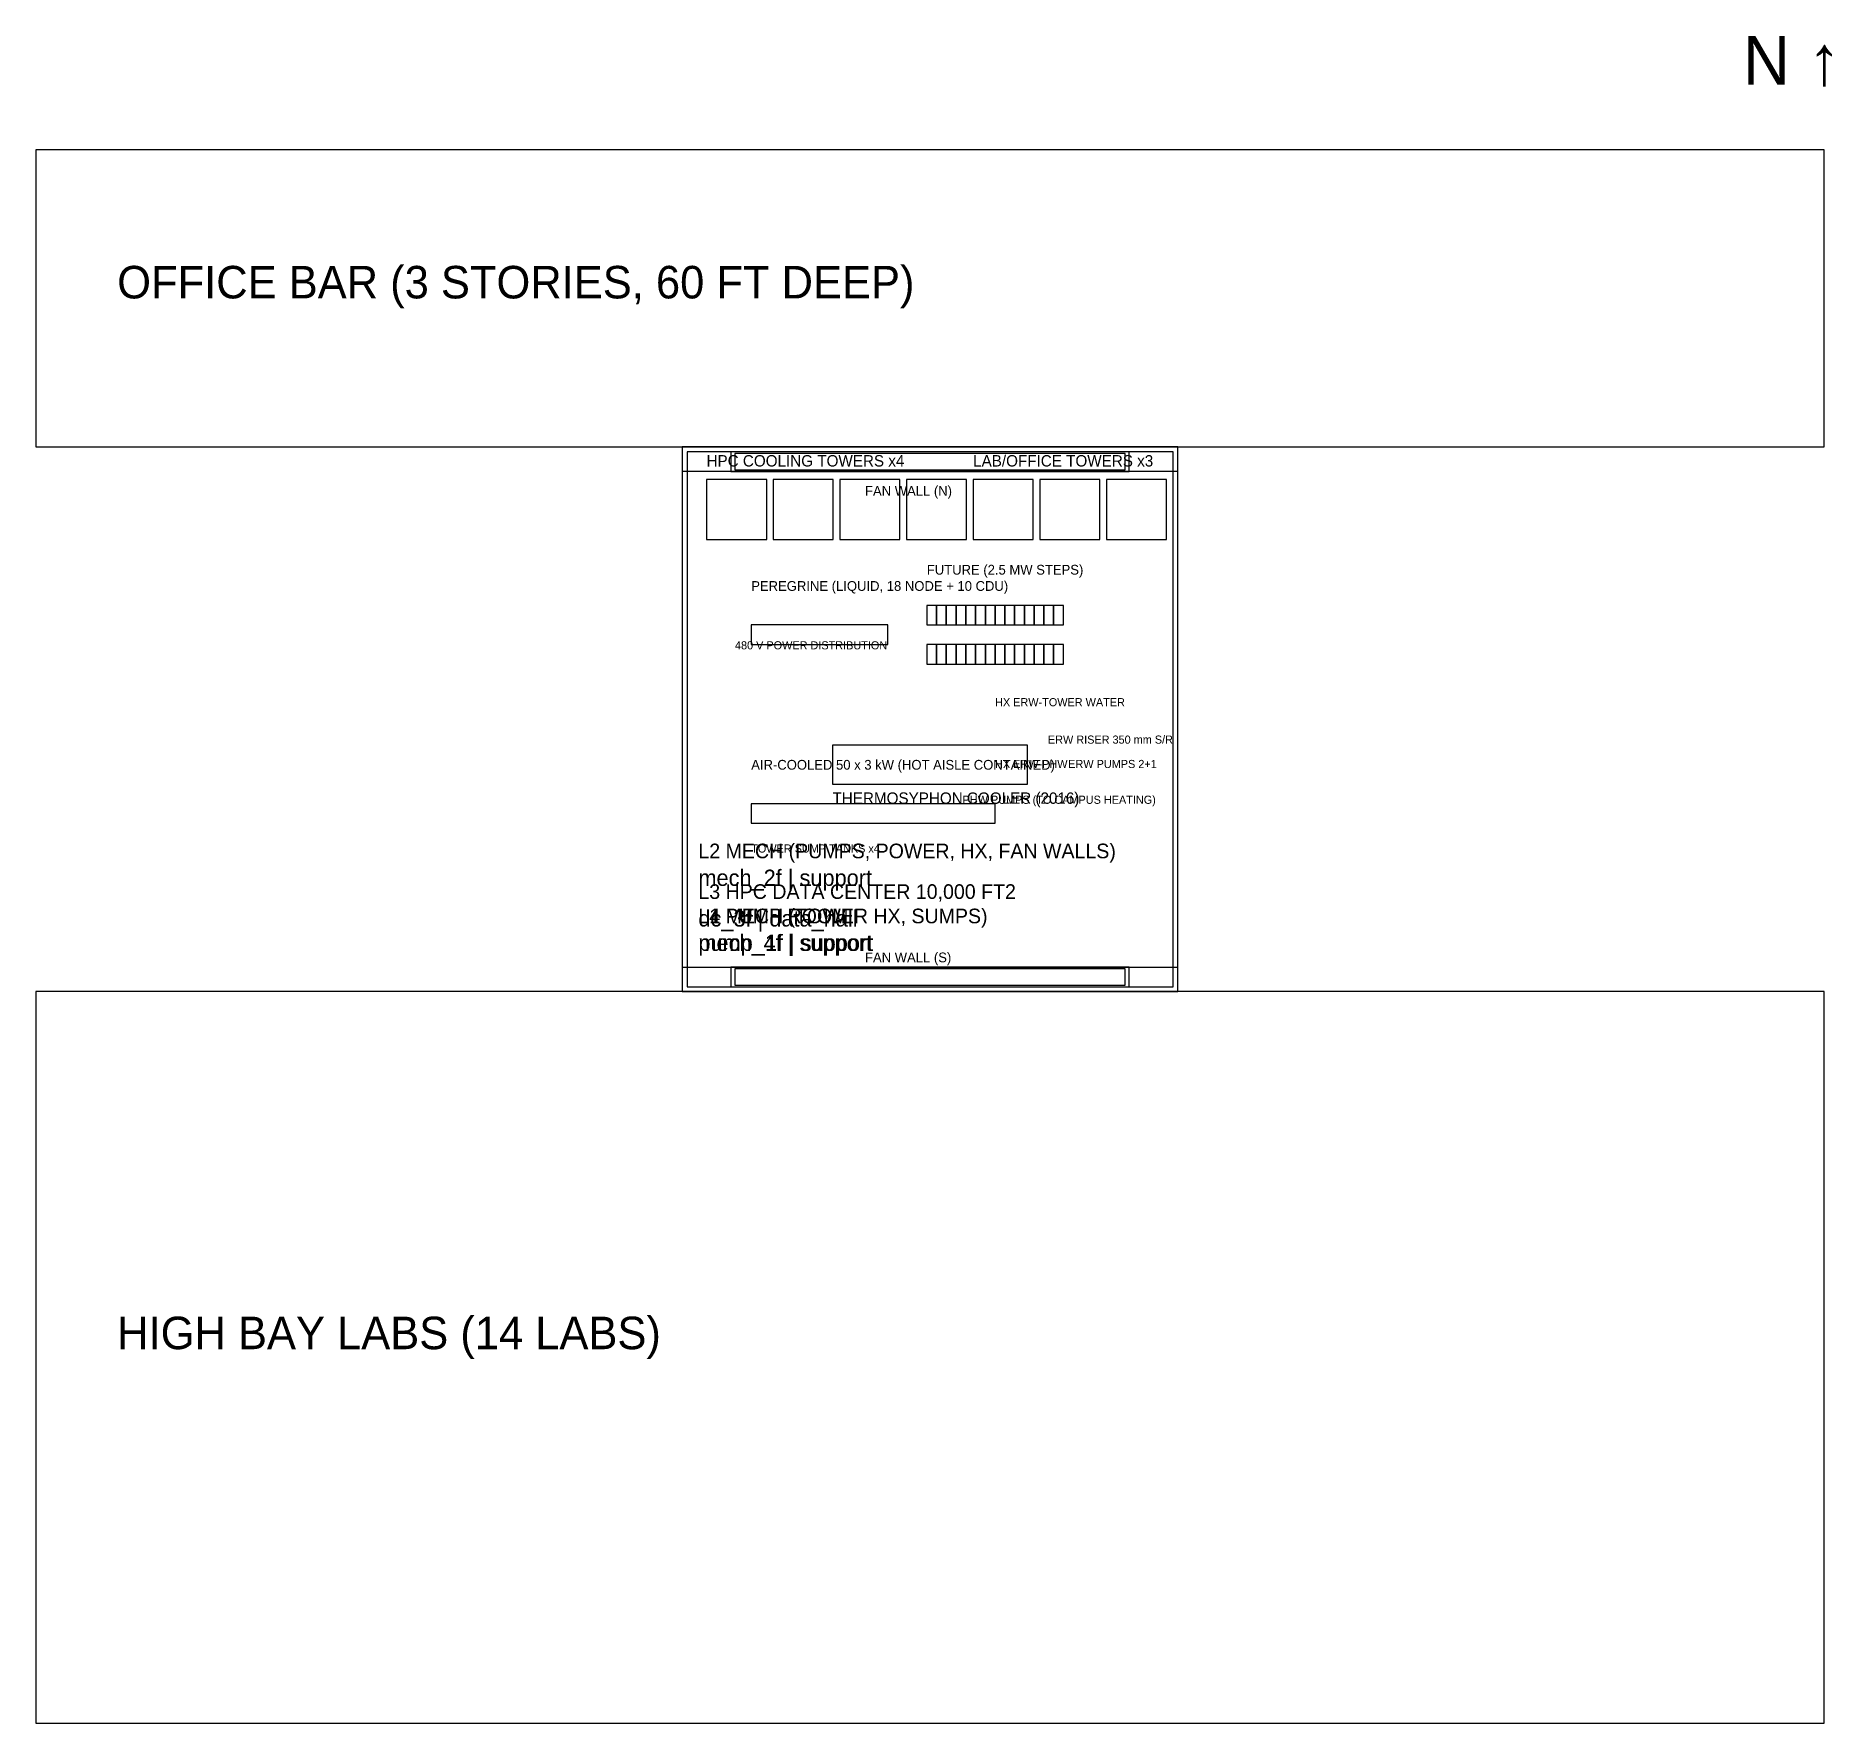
# Model space of a CAD drawing. Header units: metres. Extents: x -55 to 55, y -62 to 42.
import ezdxf

# ---------------------------------------------------------------- set-up
doc = ezdxf.new("R2010")
doc.units = ezdxf.units.M
for name, color, linetype in [('CTX-HIGHBAY-LAB', 252, 'Continuous'), ('CTX-OFFICE-BAR', 252, 'Continuous'), ('CTX-X-TEXT', 2, 'Continuous'), ('F1-A-OUTLINE', 6, 'Continuous'), ('F1-A-WALL', 9, 'Continuous'), ('F1-X-TEXT', 2, 'Continuous'), ('F1-ZONE', 30, 'Continuous'), ('F2-A-CHASE', 251, 'Continuous'), ('F2-A-OUTLINE', 6, 'Continuous'), ('F2-A-WALL', 9, 'Continuous'), ('F2-M-FANARRAY', 4, 'Continuous'), ('F2-X-TEXT', 2, 'Continuous'), ('F2-ZONE', 30, 'Continuous'), ('F3-A-CHASE', 251, 'Continuous'), ('F3-A-OUTLINE', 6, 'Continuous'), ('F3-A-WALL', 9, 'Continuous'), ('F3-DC-HAC', 1, 'Continuous'), ('F3-DC-SLOT', 8, 'Continuous'), ('F3-X-TEXT', 2, 'Continuous'), ('F3-ZONE', 30, 'Continuous'), ('F4-A-OUTLINE', 6, 'Continuous'), ('F4-A-WALL', 9, 'Continuous'), ('F4-X-TEXT', 2, 'Continuous'), ('F4-ZONE', 30, 'Continuous'), ('ROOF-M-LABCOOLING', 8, 'Continuous'), ('ROOF-M-TOWER', 160, 'Continuous'), ('ROOF-M-TSC', 140, 'Continuous'), ('ROOF-X-TEXT', 2, 'Continuous')]:
    doc.layers.add(name, color=color, linetype=linetype)

# ---------------------------------------------------------------- blocks, each defined once
blk = doc.blocks.new('SLOT_600x1200')
blk.add_lwpolyline([(-0.3, -0.6), (0.3, -0.6), (0.3, 0.6), (-0.3, 0.6)], close=True)

msp = doc.modelspace()

# ---------------------------------------------------------------- linework, layer by layer
at = {"layer": 'CTX-HIGHBAY-LAB'}
msp.add_lwpolyline([(-55, -61.75), (55, -61.75), (55, -16.75), (-55, -16.75)], close=True, dxfattribs=at)
at = {"layer": 'CTX-OFFICE-BAR'}
msp.add_lwpolyline([(-55, 16.75), (55, 16.75), (55, 35.04), (-55, 35.04)], close=True, dxfattribs=at)
at = {"layer": 'F1-A-OUTLINE'}
msp.add_lwpolyline([(-15.25, -16.75), (15.25, -16.75), (15.25, 16.75), (-15.25, 16.75)], close=True, dxfattribs=at)
at = {"layer": 'F1-A-WALL'}
for points in [[(-15.25, -16.75), (15.25, -16.75), (15.25, 16.75), (-15.25, 16.75)], [(-14.95, -16.45), (14.95, -16.45), (14.95, 16.45), (-14.95, 16.45)]]:
    msp.add_lwpolyline(points, close=True, dxfattribs=at)
at = {"layer": 'F1-ZONE'}
msp.add_lwpolyline([(-15.25, -16.75), (15.25, -16.75), (15.25, 16.75), (-15.25, 16.75)], close=True, dxfattribs=at)
at = {"layer": 'F2-A-CHASE', "elevation": 4.6}
for points in [[(-12.25, 15.25), (12.25, 15.25), (12.25, 16.45), (-12.25, 16.45)], [(-12.25, -16.45), (12.25, -16.45), (12.25, -15.25), (-12.25, -15.25)]]:
    msp.add_lwpolyline(points, close=True, dxfattribs=at)
at = {"layer": 'F2-A-OUTLINE', "elevation": 4.6}
msp.add_lwpolyline([(-15.25, -16.75), (15.25, -16.75), (15.25, 16.75), (-15.25, 16.75)], close=True, dxfattribs=at)
at = {"layer": 'F2-A-WALL', "elevation": 4.6}
for points in [[(-15.25, -16.75), (15.25, -16.75), (15.25, 16.75), (-15.25, 16.75)], [(-14.95, -16.45), (14.95, -16.45), (14.95, 16.45), (-14.95, 16.45)]]:
    msp.add_lwpolyline(points, close=True, dxfattribs=at)
at = {"layer": 'F2-M-FANARRAY', "elevation": 4.6}
for points in [[(-12, 15.35), (12, 15.35), (12, 16.35), (-12, 16.35)], [(-12, -16.35), (12, -16.35), (12, -15.35), (-12, -15.35)]]:
    msp.add_lwpolyline(points, close=True, dxfattribs=at)
at = {"layer": 'F2-ZONE', "elevation": 4.6}
msp.add_lwpolyline([(-15.25, -16.75), (15.25, -16.75), (15.25, 16.75), (-15.25, 16.75)], close=True, dxfattribs=at)
at = {"layer": 'F3-A-CHASE', "elevation": 9.2}
for points in [[(-12.25, 15.25), (12.25, 15.25), (12.25, 16.45), (-12.25, 16.45)], [(-12.25, -16.45), (12.25, -16.45), (12.25, -15.25), (-12.25, -15.25)]]:
    msp.add_lwpolyline(points, close=True, dxfattribs=at)
at = {"layer": 'F3-A-OUTLINE', "elevation": 9.2}
msp.add_lwpolyline([(-15.25, -16.75), (15.25, -16.75), (15.25, 16.75), (-15.25, 16.75)], close=True, dxfattribs=at)
at = {"layer": 'F3-A-WALL', "elevation": 9.2}
for points in [[(-15.25, -16.75), (15.25, -16.75), (15.25, 16.75), (-15.25, 16.75)], [(-14.95, -16.45), (14.95, -16.45), (14.95, 16.45), (-14.95, 16.45)]]:
    msp.add_lwpolyline(points, close=True, dxfattribs=at)
at = {"layer": 'F3-DC-HAC', "elevation": 9.2}
for points in [[(-11, 4.6), (-2.6, 4.6), (-2.6, 5.8), (-11, 5.8)], [(-11, -6.4), (4, -6.4), (4, -5.2), (-11, -5.2)]]:
    msp.add_lwpolyline(points, close=True, dxfattribs=at)
at = {"layer": 'F3-ZONE', "elevation": 9.2}
msp.add_lwpolyline([(-15.25, -15.25), (15.25, -15.25), (15.25, 15.25), (-15.25, 15.25)], close=True, dxfattribs=at)
at = {"layer": 'F4-A-OUTLINE', "elevation": 14.1}
msp.add_lwpolyline([(-15.25, -16.75), (15.25, -16.75), (15.25, 16.75), (-15.25, 16.75)], close=True, dxfattribs=at)
at = {"layer": 'F4-A-WALL', "elevation": 14.1}
for points in [[(-15.25, -16.75), (15.25, -16.75), (15.25, 16.75), (-15.25, 16.75)], [(-14.95, -16.45), (14.95, -16.45), (14.95, 16.45), (-14.95, 16.45)]]:
    msp.add_lwpolyline(points, close=True, dxfattribs=at)
at = {"layer": 'F4-ZONE', "elevation": 14.1}
msp.add_lwpolyline([(-15.25, -16.75), (15.25, -16.75), (15.25, 16.75), (-15.25, 16.75)], close=True, dxfattribs=at)
at = {"layer": 'ROOF-M-LABCOOLING', "elevation": 19}
for points in [[(2.65, 11.05), (6.35, 11.05), (6.35, 14.75), (2.65, 14.75)], [(6.75, 11.05), (10.45, 11.05), (10.45, 14.75), (6.75, 14.75)], [(10.85, 11.05), (14.55, 11.05), (14.55, 14.75), (10.85, 14.75)]]:
    msp.add_lwpolyline(points, close=True, dxfattribs=at)
at = {"layer": 'ROOF-M-TOWER', "elevation": 19}
for points in [[(-13.75, 11.05), (-10.05, 11.05), (-10.05, 14.75), (-13.75, 14.75)], [(-9.65, 11.05), (-5.95, 11.05), (-5.95, 14.75), (-9.65, 14.75)], [(-5.55, 11.05), (-1.85, 11.05), (-1.85, 14.75), (-5.55, 14.75)], [(-1.45, 11.05), (2.25, 11.05), (2.25, 14.75), (-1.45, 14.75)]]:
    msp.add_lwpolyline(points, close=True, dxfattribs=at)
at = {"layer": 'ROOF-M-TSC', "elevation": 19}
msp.add_lwpolyline([(-6, -4), (6, -4), (6, -1.6), (-6, -1.6)], close=True, dxfattribs=at)

# ---------------------------------------------------------------- block references
at = {"layer": 'F3-DC-SLOT'}
for p in [(0.1, 6.4, 9.2), (0.7, 6.4, 9.2), (1.3, 6.4, 9.2), (1.9, 6.4, 9.2), (2.5, 6.4, 9.2), (3.1, 6.4, 9.2), (3.7, 6.4, 9.2), (4.3, 6.4, 9.2), (4.9, 6.4, 9.2), (5.5, 6.4, 9.2), (6.1, 6.4, 9.2), (6.7, 6.4, 9.2), (7.3, 6.4, 9.2), (7.9, 6.4, 9.2), (0.1, 4, 9.2), (0.7, 4, 9.2), (1.3, 4, 9.2), (1.9, 4, 9.2), (2.5, 4, 9.2), (3.1, 4, 9.2), (3.7, 4, 9.2), (4.3, 4, 9.2), (4.9, 4, 9.2), (5.5, 4, 9.2), (6.1, 4, 9.2), (6.7, 4, 9.2), (7.3, 4, 9.2), (7.9, 4, 9.2)]:
    msp.add_blockref('SLOT_600x1200', p, dxfattribs=at)

# ---------------------------------------------------------------- texts
at = {"layer": 'CTX-X-TEXT'}
for s, height, p in [('N ↑', 3, (50, 39.04)), ('OFFICE BAR (3 STORIES, 60 FT DEEP)', 2, (-50, 25.89, 14.22)), ('HIGH BAY LABS (14 LABS)', 2, (-50, -38.75, 12.5))]:
    msp.add_text(s, height=height, dxfattribs=at).set_placement(p)
at = {"layer": 'F1-X-TEXT'}
for s, height, p in [('PHW PUMPS (TO CAMPUS HEATING)', 0.5, (2, -5.2, 0.05)), ('L1 PUMP ROOM', 0.9, (-14.25, -12.55, 0.05))]:
    msp.add_text(s, height=height, dxfattribs=at).set_placement(p)
at = {"layer": 'F1-ZONE'}
msp.add_text('pump_1f | support', height=1, dxfattribs=at).set_placement((-14.25, -14.25, 0.05))
at = {"layer": 'F2-X-TEXT'}
for s, height, p in [('FAN WALL (N)', 0.6, (-4, 13.75, 4.65)), ('480 V POWER DISTRIBUTION', 0.5, (-12, 4.3, 4.65)), ('HX ERW-PHW', 0.5, (4, -3, 4.65)), ('ERW PUMPS 2+1', 0.5, (8.5, -3, 4.65)), ('L2 MECH (PUMPS, POWER, HX, FAN WALLS)', 0.9, (-14.25, -8.55, 4.65)), ('FAN WALL (S)', 0.6, (-4, -14.95, 4.65))]:
    msp.add_text(s, height=height, dxfattribs=at).set_placement(p)
at = {"layer": 'F2-ZONE'}
msp.add_text('mech_2f | support', height=1, dxfattribs=at).set_placement((-14.25, -10.25, 4.65))
at = {"layer": 'F3-X-TEXT'}
for s, height, p in [('FUTURE (2.5 MW STEPS)', 0.6, (-0.2, 8.9, 9.25)), ('PEREGRINE (LIQUID, 18 NODE + 10 CDU)', 0.6, (-11, 7.9, 9.25)), ('ERW RISER 350 mm S/R', 0.5, (7.25, -1.5, 9.25)), ('AIR-COOLED 50 x 3 kW (HOT AISLE CONTAINED)', 0.6, (-11, -3.1, 9.25)), ('L3 HPC DATA CENTER 10,000 FT2', 0.9, (-14.25, -11.05, 9.25))]:
    msp.add_text(s, height=height, dxfattribs=at).set_placement(p)
at = {"layer": 'F3-ZONE'}
msp.add_text('dc_3f | data_hall', height=1, dxfattribs=at).set_placement((-14.25, -12.75, 9.25))
at = {"layer": 'F4-X-TEXT'}
for s, height, p in [('HX ERW-TOWER WATER', 0.5, (4, 0.8, 14.15)), ('TOWER SUMP TANKS x4', 0.5, (-11, -8.2, 14.15)), ('L4 MECH (TOWER HX, SUMPS)', 0.9, (-14.25, -12.55, 14.15))]:
    msp.add_text(s, height=height, dxfattribs=at).set_placement(p)
at = {"layer": 'F4-ZONE'}
msp.add_text('mech_4f | support', height=1, dxfattribs=at).set_placement((-14.25, -14.25, 14.15))
at = {"layer": 'ROOF-X-TEXT'}
for s, p in [('HPC COOLING TOWERS x4', (-13.75, 15.55, 23.3)), ('LAB/OFFICE TOWERS x3', (2.65, 15.55, 23.3)), ('THERMOSYPHON COOLER (2016)', (-6, -5.2, 21.9))]:
    msp.add_text(s, height=0.7, dxfattribs=at).set_placement(p)

doc.saveas('drawing.dxf')
